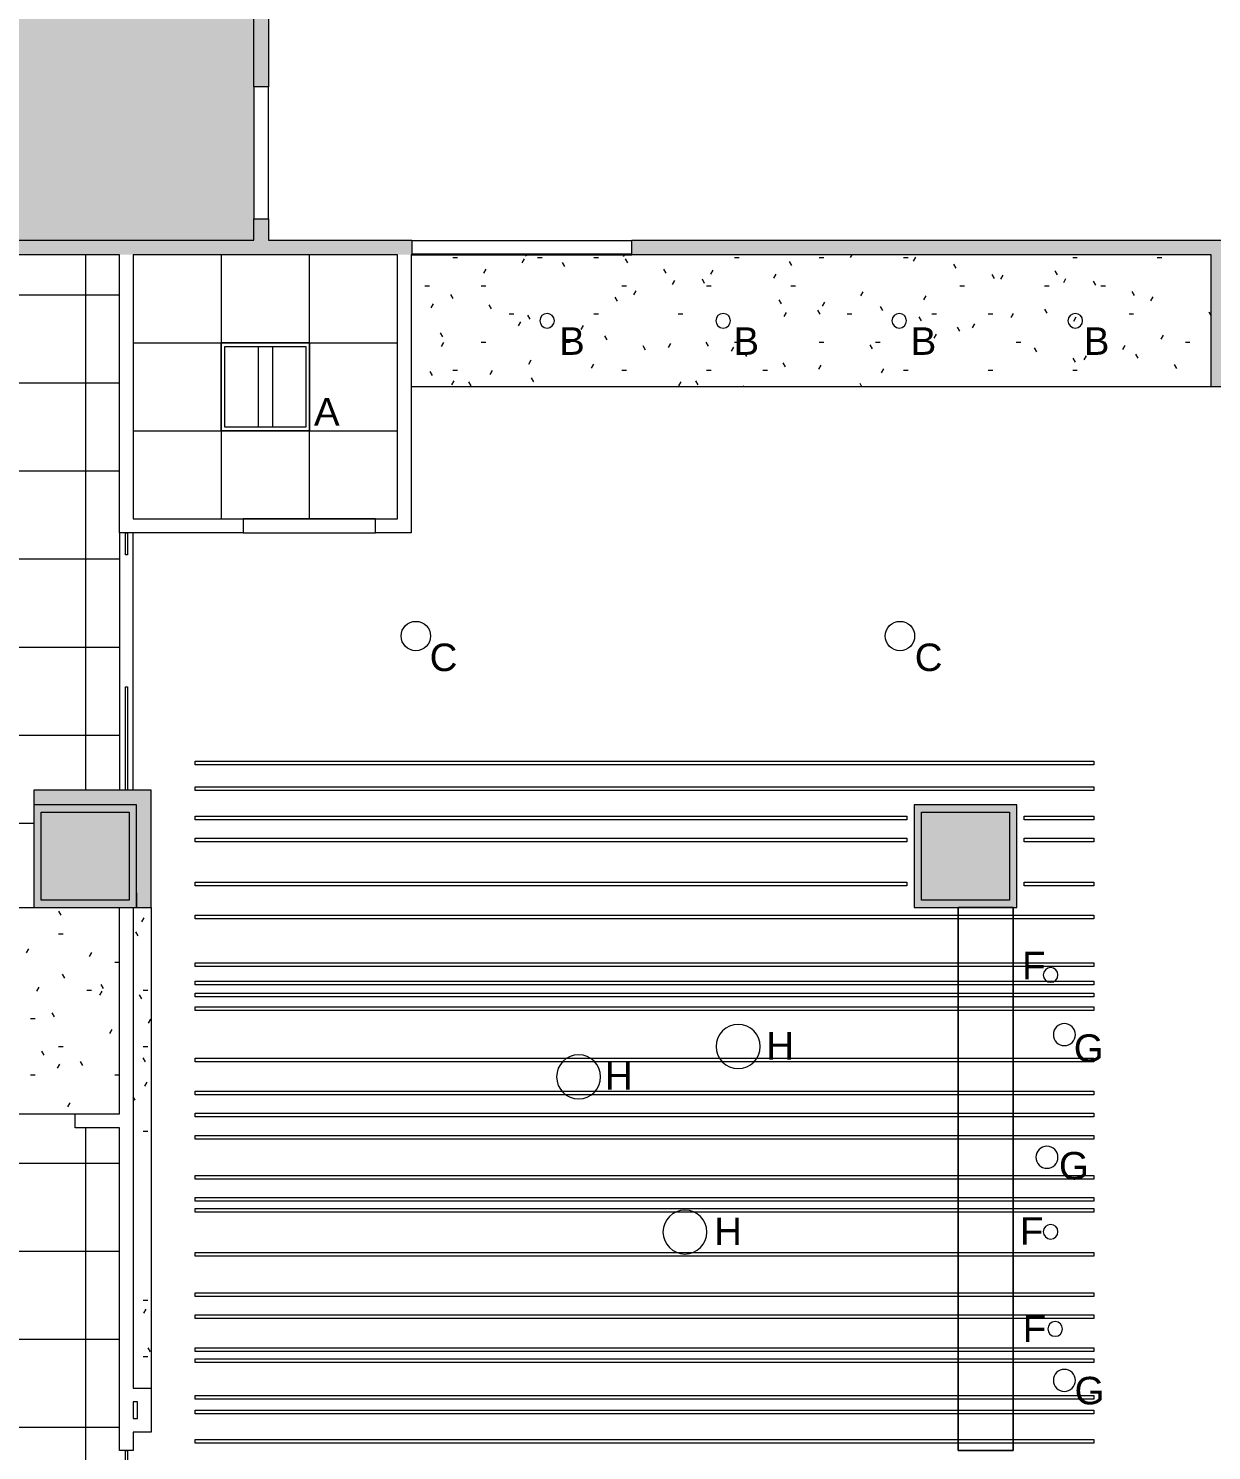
# Model space of a CAD drawing. Header units: inches. Extents: x -1101 to 2979, y -461 to 1753.
# Drawn here: x -131.1 to 191.5, y 366.1 to 753.7 of the extents above; entities that cross this region are included whole.
import ezdxf

# ---------------------------------------------------------------- set-up
doc = ezdxf.new("R2010")
doc.units = ezdxf.units.IN
doc.header["$MEASUREMENT"] = 0
for name, color, linetype, lineweight in [('820 1st St NE_04_Clean_dwg _2_', 8, 'Continuous', 9), ('A-CLNG', 13, 'Continuous', 9), ('A-CLNG-PATT', 13, 'Continuous', 9), ('A-DETL-GENF', 92, 'Continuous', 9), ('A-GLAZ-CURT', 52, 'Continuous', 9), ('A-WALL', 113, 'Continuous', 13), ('A-WALL-PATT', 111, 'Continuous', 13), ('E-LITE-EQPM', 33, 'Continuous', 9), ('E-LITE-EQPM-IDEN', 33, 'Continuous', 9), ('I-WALL', 2, 'Continuous', 13), ('IRF-WALL-FULL-HT', 250, 'Continuous', 9), ('IRF-WALL-FULL-HT-HATCH', 250, 'Continuous', 9), ('Q-CASE', 31, 'Continuous', 9), ('S-COLS', 52, 'Continuous', 13)]:
    doc.layers.add(name, color=color, linetype=linetype, lineweight=lineweight)
doc.styles.add('Arial', font='arial.ttf', dxfattribs={"height": 7.5})
pattern_1 = [(0, (0, 0), (30.72, 7.68), [1.267, -21.773, 1.267, -21.773, -122.88]), (0, (0, 0), (30.72, 7.68), [-46.08, 1.267, -44.813, 1.267, -21.773, -53.76]), (0, (0, 0), (30.72, 7.68), [-115.2, 1.267, -14.093, 1.267, -37.133]), (120, (11.52, 3.84), (-22.011075, 22.7643), [1.267, -21.773, 1.267, -21.773, -122.88]), (120, (11.52, 3.84), (-22.011075, 22.7643), [-46.08, 1.267, -44.813, 1.267, -21.773, -53.76]), (120, (11.52, 3.84), (-22.011075, 22.7643), [-115.2, 1.267, -14.093, 1.267, -37.133]), (240, (15.36, 19.2), (-8.708925, -30.4443), [1.267, -21.773, 1.267, -21.773, -122.88]), (240, (15.36, 19.2), (-8.708925, -30.4443), [-46.08, 1.267, -44.813, 1.267, -21.773, -53.76]), (240, (15.36, 19.2), (-8.708925, -30.4443), [-115.2, 1.267, -14.093, 1.267, -37.133])]

# ---------------------------------------------------------------- blocks, each defined once
blk = doc.blocks.new('820 1st St NE_04_Clean_dwg _2_-2559314-Reflected Ceiling Plan')
at = {"layer": 'IRF-WALL-FULL-HT-HATCH'}
blk.add_hatch(color=256, dxfattribs=at).paths.add_polyline_path([(-101.59, 514.07), (-97.59, 514.08), (-97.59, 546.07), (-129.59, 546.07), (-129.59, 542.07), (-101.59, 542.07), (-101.59, 514.08)], flags=0)
h = blk.add_hatch(color=256, dxfattribs=at)
h.paths.add_polyline_path([(-101.59, 514.07), (-101.59, 542.07), (-129.59, 542.07), (-129.59, 514.07), (-102.5, 514.07)], flags=0)
h.paths.add_polyline_path([(-127.59, 516.07), (-127.59, 540.07), (-103.59, 540.07), (-103.59, 516.07)], flags=0)
h = blk.add_hatch(color=256, dxfattribs=at)
h.paths.add_polyline_path([(137.41, 514.07), (138.41, 514.07), (138.41, 542.07), (110.41, 542.07), (110.41, 514.07), (136.41, 514.07)], flags=0)
h.paths.add_polyline_path([(123.46, 516.07), (112.41, 516.07), (112.41, 540.07), (136.41, 540.07), (136.41, 516.07)], flags=0)
at = {"layer": 'IRF-WALL-FULL-HT'}
for p, q in [((-101.59, 542.07), (-129.59, 542.07)), ((-101.59, 514.07), (-101.59, 542.07)), ((-101.59, 518.07), (-101.59, 514.07)), ((122.41, 514.07), (137.41, 514.07))]:
    blk.add_line(p, q, dxfattribs=at)
at = {"layer": 'IRF-WALL-FULL-HT', "flags": 128}
for points in [[(-97.59, 514.07), (-97.59, 546.07), (-102.5, 546.07)], [(138.41, 542.07), (110.41, 542.07), (110.41, 514.07), (122.41, 514.07)], [(137.41, 514.07), (138.41, 514.07), (138.41, 542.07)]]:
    blk.add_lwpolyline(points, dxfattribs=at)
blk = doc.blocks.new('System Panel - Glazed-2907095-Reflected Ceiling Plan')
at = {"layer": 'A-GLAZ-CURT', "color": 10, "lineweight": 20}
for p, q in [((-14.09, -0.25), (-14.09, 0.25)), ((-14.09, 0.25), (14.09, 0.25)), ((14.09, 0.25), (14.09, -0.25)), ((14.09, -0.25), (-14.09, -0.25))]:
    blk.add_line(p, q, dxfattribs=at)
blk = doc.blocks.new('System Panel - Glazed-2610266-Reflected Ceiling Plan')
at = {"layer": 'A-GLAZ-CURT', "color": 10, "lineweight": 20}
for p, q in [((-3, -0.25), (-3, 0.25)), ((-3, 0.25), (3, 0.25)), ((3, 0.25), (3, -0.25)), ((3, -0.25), (-3, -0.25))]:
    blk.add_line(p, q, dxfattribs=at)
blk = doc.blocks.new('Concrete-Square-Column - 24 x 24-2599265-Reflected Ceiling Plan')
at = {"layer": 'S-COLS', "lineweight": 9}
blk.add_hatch(color=55, dxfattribs=at).paths.add_polyline_path([(-0.95, -12), (12, -12), (12, 12), (-12, 12), (-12, -12)], flags=0)
at = {"layer": 'S-COLS', "color": 10, "lineweight": 20}
for p, q in [((-12, 12), (12, 12)), ((-12, -12), (-12, 12)), ((12, 12), (12, -12)), ((12, -12), (-12, -12))]:
    blk.add_line(p, q, dxfattribs=at)
blk = doc.blocks.new('System Panel - Glazed-2674102-Reflected Ceiling Plan')
at = {"layer": 'A-GLAZ-CURT', "color": 10, "lineweight": 20}
for p, q in [((-9, -0.25), (-9, 0.25)), ((-9, 0.25), (9, 0.25)), ((9, 0.25), (9, -0.25)), ((9, -0.25), (-9, -0.25))]:
    blk.add_line(p, q, dxfattribs=at)
blk = doc.blocks.new('Rectangular Ceiling Light - Recessed - New 2_x2_ - BASKET Accenture G-2672686-Reflected Ceiling Plan')
at = {"layer": 'E-LITE-EQPM', "lineweight": 20}
for p, q in [((-12.74, -14.34), (-12.74, 9.66)), ((-12.74, 9.66), (11.26, 9.66)), ((-11.74, -13.34), (-11.74, 8.66)), ((-11.74, 8.66), (10.26, 8.66)), ((10.26, 8.66), (10.26, -13.34)), ((11.26, 9.66), (11.26, -14.34)), ((10.26, -0.42), (-11.74, -0.42)), ((10.26, -4.26), (-11.74, -4.26)), ((11.26, -14.34), (-12.74, -14.34)), ((10.26, -13.34), (-11.74, -13.34))]:
    blk.add_line(p, q, dxfattribs=at)
blk = doc.blocks.new('Pendant - Suspended - New 4_ - Decorative Reception-2830928-Reflected Ceiling Plan')
at = {"layer": 'E-LITE-EQPM', "lineweight": 20}
blk.add_circle((0, 0), 2, dxfattribs=at)
blk = doc.blocks.new('Pendant - Suspended - New 6_ - Decorative Reception 2-2831757-Reflected Ceiling Plan')
at = {"layer": 'E-LITE-EQPM', "lineweight": 20}
blk.add_circle((0, 0), 3, dxfattribs=at)
blk = doc.blocks.new('Pendant - Suspended - New 12_ Accenture H-2673363-Reflected Ceiling Plan')
at = {"layer": 'E-LITE-EQPM', "lineweight": 20}
blk.add_circle((0, 0), 6, dxfattribs=at)
blk = doc.blocks.new('Reception Shelf - Reception Shelf-2918060-Reflected Ceiling Plan')
at = {"layer": 'Q-CASE', "color": 10, "lineweight": 20}
for p, q in [((122.41, 366.07), (122.41, 514.07)), ((122.41, 514.07), (137.41, 514.07)), ((137.41, 514.07), (137.41, 366.07)), ((137.41, 366.07), (122.41, 366.07))]:
    blk.add_line(p, q, dxfattribs=at)
at = {"layer": 'Q-CASE', "lineweight": 13}
for p, q in [((137.41, 514.07), (122.41, 514.07)), ((122.41, 514.07), (122.41, 366.07)), ((137.41, 366.07), (137.41, 514.07)), ((122.41, 366.07), (137.41, 366.07))]:
    blk.add_line(p, q, dxfattribs=at)
blk = doc.blocks.new('Slat Ceiling - Slat Ceiling-2919658-Reflected Ceiling Plan')
at = {"layer": 'A-CLNG', "lineweight": 13}
for p, q in [((-85.59, 552.98), (-85.59, 553.98)), ((-85.59, 553.98), (159.41, 553.98)), ((159.41, 552.98), (-85.59, 552.98)), ((159.41, 553.98), (159.41, 552.98)), ((-85.59, 545.98), (-85.59, 546.98)), ((-85.59, 546.98), (159.41, 546.98)), ((159.41, 546.98), (159.41, 545.98)), ((159.41, 545.98), (-85.59, 545.98)), ((-85.59, 537.98), (-85.59, 538.98)), ((-85.59, 538.98), (108.41, 538.98)), ((108.41, 538.98), (108.41, 537.98)), ((140.41, 537.98), (140.41, 538.98)), ((140.41, 538.98), (159.41, 538.98)), ((159.41, 538.98), (159.41, 537.98)), ((108.41, 537.98), (-85.59, 537.98)), ((159.41, 537.98), (140.41, 537.98)), ((-85.59, 532.98), (108.41, 532.98)), ((-85.59, 531.98), (-85.59, 532.98)), ((108.41, 531.98), (-85.59, 531.98)), ((108.41, 532.98), (108.41, 531.98)), ((140.41, 531.98), (140.41, 532.98)), ((140.41, 532.98), (159.41, 532.98)), ((159.41, 531.98), (140.41, 531.98)), ((159.41, 532.98), (159.41, 531.98)), ((-85.59, 520.98), (108.41, 520.98)), ((-85.59, 519.98), (-85.59, 520.98)), ((108.41, 519.98), (-85.59, 519.98)), ((108.41, 520.98), (108.41, 519.98)), ((140.41, 519.98), (140.41, 520.98)), ((140.41, 520.98), (159.41, 520.98)), ((159.41, 519.98), (140.41, 519.98)), ((159.41, 520.98), (159.41, 519.98)), ((-85.59, 510.98), (-85.59, 511.98)), ((-85.59, 511.98), (122.41, 511.98)), ((122.41, 511.98), (137.41, 511.98)), ((137.41, 511.98), (159.41, 511.98)), ((159.41, 511.98), (159.41, 510.98)), ((122.41, 510.98), (-85.59, 510.98)), ((137.41, 510.98), (122.41, 510.98)), ((159.41, 510.98), (137.41, 510.98)), ((-85.59, 497.98), (-85.59, 498.98)), ((-85.59, 498.98), (122.41, 498.98)), ((122.41, 497.98), (-85.59, 497.98)), ((122.41, 498.98), (137.41, 498.98)), ((137.41, 497.98), (122.41, 497.98)), ((137.41, 498.98), (159.41, 498.98)), ((159.41, 497.98), (137.41, 497.98)), ((159.41, 498.98), (159.41, 497.98)), ((-85.59, 492.98), (-85.59, 493.98)), ((-85.59, 493.98), (122.41, 493.98)), ((122.41, 492.98), (-85.59, 492.98)), ((122.41, 493.98), (137.41, 493.98)), ((137.41, 492.98), (122.41, 492.98)), ((137.41, 493.98), (159.41, 493.98)), ((159.41, 492.98), (137.41, 492.98)), ((159.41, 493.98), (159.41, 492.98)), ((-85.59, 489.73), (-85.59, 490.73)), ((-85.59, 490.73), (122.41, 490.73)), ((122.41, 489.73), (-85.59, 489.73)), ((122.41, 490.73), (137.41, 490.73)), ((137.41, 489.73), (122.41, 489.73)), ((137.41, 490.73), (159.41, 490.73)), ((159.41, 489.73), (137.41, 489.73)), ((159.41, 490.73), (159.41, 489.73)), ((-85.59, 485.98), (-85.59, 486.98)), ((-85.59, 486.98), (122.41, 486.98)), ((122.41, 485.98), (-85.59, 485.98)), ((122.41, 486.98), (137.41, 486.98)), ((137.41, 485.98), (122.41, 485.98)), ((137.41, 486.98), (159.41, 486.98)), ((159.41, 485.98), (137.41, 485.98)), ((159.41, 486.98), (159.41, 485.98)), ((-85.59, 471.98), (-85.59, 472.98)), ((-85.59, 472.98), (122.41, 472.98)), ((122.41, 472.98), (137.41, 472.98)), ((137.41, 472.98), (159.41, 472.98)), ((159.41, 472.98), (159.41, 471.98)), ((122.41, 471.98), (-85.59, 471.98)), ((137.41, 471.98), (122.41, 471.98)), ((159.41, 471.98), (137.41, 471.98)), ((-85.59, 462.98), (-85.59, 463.98)), ((-85.59, 463.98), (122.41, 463.98)), ((122.41, 462.98), (-85.59, 462.98)), ((122.41, 463.98), (137.41, 463.98)), ((137.41, 462.98), (122.41, 462.98)), ((137.41, 463.98), (159.41, 463.98)), ((159.41, 462.98), (137.41, 462.98)), ((159.41, 463.98), (159.41, 462.98)), ((-85.59, 456.98), (-85.59, 457.98)), ((-85.59, 457.98), (122.41, 457.98)), ((122.41, 457.98), (137.41, 457.98)), ((137.41, 457.98), (159.41, 457.98)), ((159.41, 457.98), (159.41, 456.98)), ((122.41, 456.98), (-85.59, 456.98)), ((137.41, 456.98), (122.41, 456.98)), ((159.41, 456.98), (137.41, 456.98)), ((-85.59, 450.98), (-85.59, 451.98)), ((-85.59, 451.98), (122.41, 451.98)), ((122.41, 450.98), (-85.59, 450.98)), ((122.41, 451.98), (137.41, 451.98)), ((137.41, 450.98), (122.41, 450.98)), ((137.41, 451.98), (159.41, 451.98)), ((159.41, 450.98), (137.41, 450.98)), ((159.41, 451.98), (159.41, 450.98)), ((-85.59, 440.07), (-85.59, 441.07)), ((-85.59, 441.07), (122.41, 441.07)), ((122.41, 440.07), (-85.59, 440.07)), ((122.41, 441.07), (137.41, 441.07)), ((137.41, 440.07), (122.41, 440.07)), ((137.41, 441.07), (159.41, 441.07)), ((159.41, 440.07), (137.41, 440.07)), ((159.41, 441.07), (159.41, 440.07)), ((-85.59, 434.07), (-85.59, 435.07)), ((-85.59, 435.07), (122.41, 435.07)), ((122.41, 435.07), (137.41, 435.07)), ((137.41, 435.07), (159.41, 435.07)), ((159.41, 435.07), (159.41, 434.07)), ((122.41, 434.07), (-85.59, 434.07)), ((-85.59, 431.07), (-85.59, 432.07)), ((-85.59, 432.07), (122.41, 432.07)), ((122.41, 431.07), (-85.59, 431.07)), ((137.41, 434.07), (122.41, 434.07)), ((122.41, 432.07), (137.41, 432.07)), ((137.41, 431.07), (122.41, 431.07)), ((159.41, 434.07), (137.41, 434.07)), ((137.41, 432.07), (159.41, 432.07)), ((159.41, 431.07), (137.41, 431.07)), ((159.41, 432.07), (159.41, 431.07)), ((-85.59, 419.07), (-85.59, 420.07)), ((-85.59, 420.07), (122.41, 420.07)), ((122.41, 419.07), (-85.59, 419.07)), ((122.41, 420.07), (137.41, 420.07)), ((137.41, 419.07), (122.41, 419.07)), ((137.41, 420.07), (159.41, 420.07)), ((159.41, 419.07), (137.41, 419.07)), ((159.41, 420.07), (159.41, 419.07)), ((-85.59, 408.07), (-85.59, 409.07)), ((-85.59, 409.07), (122.41, 409.07)), ((122.41, 408.07), (-85.59, 408.07)), ((122.41, 409.07), (137.41, 409.07)), ((137.41, 408.07), (122.41, 408.07)), ((137.41, 409.07), (159.41, 409.07)), ((159.41, 408.07), (137.41, 408.07)), ((159.41, 409.07), (159.41, 408.07)), ((-85.59, 402.07), (-85.59, 403.07)), ((-85.59, 403.07), (122.41, 403.07)), ((122.41, 402.07), (-85.59, 402.07)), ((122.41, 403.07), (137.41, 403.07)), ((137.41, 402.07), (122.41, 402.07)), ((137.41, 403.07), (159.41, 403.07)), ((159.41, 402.07), (137.41, 402.07)), ((159.41, 403.07), (159.41, 402.07)), ((-85.59, 393.07), (-85.59, 394.07)), ((-85.59, 394.07), (122.41, 394.07)), ((122.41, 393.07), (-85.59, 393.07)), ((122.41, 394.07), (137.41, 394.07)), ((137.41, 393.07), (122.41, 393.07)), ((137.41, 394.07), (159.41, 394.07)), ((159.41, 393.07), (137.41, 393.07)), ((159.41, 394.07), (159.41, 393.07)), ((-85.59, 390.07), (-85.59, 391.07)), ((-85.59, 391.07), (122.41, 391.07)), ((122.41, 390.07), (-85.59, 390.07)), ((122.41, 391.07), (137.41, 391.07)), ((137.41, 390.07), (122.41, 390.07)), ((137.41, 391.07), (159.41, 391.07)), ((159.41, 390.07), (137.41, 390.07)), ((159.41, 391.07), (159.41, 390.07)), ((-85.59, 380.07), (-85.59, 381.07)), ((-85.59, 381.07), (122.41, 381.07)), ((122.41, 380.07), (-85.59, 380.07)), ((122.41, 381.07), (137.41, 381.07)), ((137.41, 380.07), (122.41, 380.07)), ((137.41, 381.07), (159.41, 381.07)), ((159.41, 380.07), (137.41, 380.07)), ((159.41, 381.07), (159.41, 380.07)), ((-85.59, 376.07), (-85.59, 377.07)), ((-85.59, 377.07), (122.41, 377.07)), ((122.41, 376.07), (-85.59, 376.07)), ((122.41, 377.07), (137.41, 377.07)), ((137.41, 376.07), (122.41, 376.07)), ((137.41, 377.07), (159.41, 377.07)), ((159.41, 376.07), (137.41, 376.07)), ((159.41, 377.07), (159.41, 376.07)), ((-85.59, 368.07), (-85.59, 369.07)), ((-85.59, 369.07), (122.41, 369.07)), ((122.41, 369.07), (137.41, 369.07)), ((137.41, 369.07), (159.41, 369.07)), ((159.41, 369.07), (159.41, 368.07)), ((122.41, 368.07), (-85.59, 368.07)), ((137.41, 368.07), (122.41, 368.07)), ((159.41, 368.07), (137.41, 368.07))]:
    blk.add_line(p, q, dxfattribs=at)
blk = doc.blocks.new('Pendant - Suspended - New 8_ Accenture C-V2-Reflected Ceiling Plan')
at = {"layer": 'E-LITE-EQPM', "lineweight": 20}
blk.add_circle((0, 0), 4, dxfattribs=at)
blk = doc.blocks.new('Can Downlight - Recessed - New 2_ Accenture B-2919845-Reflected Ceiling Plan')
at = {"layer": 'E-LITE-EQPM', "lineweight": 20}
for start, end in [(360, 180), (180, 360)]:
    blk.add_arc((0, 0), 2, start, end, dxfattribs=at)

msp = doc.modelspace()

# ---------------------------------------------------------------- hatches: boundary and pattern name
at = {"layer": 'A-CLNG-PATT', "lineweight": 13}
h = msp.add_hatch(dxfattribs=at)
h.set_pattern_fill('FP_17', color=256, style=0, pattern_type=2)
h.set_pattern_definition([(270, (-235.48, 585.065), (-24, -1e-15), []), (180, (-235.48, 585.065), (3e-15, 24), [])])
h.paths.add_polyline_path([(-149.11, 514.07), (-129.59, 514.07), (-129.59, 546.07), (-106.25, 546.07), (-106.25, 691.99), (-340.59, 691.99), (-340.59, 514.07), (-187.48, 514.07)], flags=0)
h.paths.add_polyline_path([(-163.48, 537.07), (-187.48, 537.07), (-187.48, 561.07), (-163.48, 561.07), (-163.48, 546.07)], flags=0)
h.paths.add_polyline_path([(-283.48, 537.07), (-283.48, 561.07), (-259.48, 561.07), (-259.48, 537.07)], flags=0)
h.paths.add_polyline_path([(-259.48, 633.07), (-283.48, 633.07), (-283.48, 657.07), (-259.48, 657.07), (-259.48, 642.39)], flags=0)
h.paths.add_polyline_path([(-163.48, 633.07), (-187.48, 633.07), (-187.48, 657.07), (-163.48, 657.07)], flags=0)
h = msp.add_hatch(dxfattribs=at)
h.set_pattern_fill('FP_25', color=256, style=0, pattern_type=2)
h.set_pattern_definition([(0, (41.503, 643.992), (0, -24), []), (270, (41.503, 643.992), (-24, -1e-15), [])])
h.paths.add_polyline_path([(-30.5, 619.99), (-30.5, 691.99), (-102.5, 691.99), (-102.5, 619.99), (-36.5, 619.99)], flags=0)
h.paths.add_polyline_path([(-54.5, 643.99), (-78.5, 643.99), (-78.5, 667.99), (-54.5, 667.99), (-54.5, 657.07)], flags=0)
h = msp.add_hatch(dxfattribs=at)
h.set_pattern_fill('FP_26', color=256, style=0, pattern_type=2)
h.set_pattern_definition(pattern_1)
h.paths.add_polyline_path([(123.46, 655.99), (191.41, 655.99), (191.41, 691.99), (-26.75, 691.99), (-26.75, 655.99), (63.67, 655.99)], flags=0)
h = msp.add_hatch(dxfattribs=at)
h.set_pattern_fill('FP_26', color=256, style=0, pattern_type=2)
h.set_pattern_definition(pattern_1)
h.paths.add_polyline_path([(-285.39, 457.82), (-106.25, 457.82), (-106.25, 514.07), (-353.59, 514.07), (-353.59, 457.82), (-340.59, 457.82)], flags=0)
h = msp.add_hatch(dxfattribs=at)
h.set_pattern_fill('FP_26', color=256, style=0, pattern_type=2)
h.set_pattern_definition(pattern_1)
h.paths.add_polyline_path([(-101.34, 383.07), (-97.59, 383.07), (-97.59, 514.07), (-102.5, 514.07), (-102.5, 383.07)], flags=0)
h = msp.add_hatch(dxfattribs=at)
h.set_pattern_fill('FP_18', color=256, style=0, pattern_type=2)
h.set_pattern_definition([(270, (-235.48, 276.412), (-24, -1e-15), []), (180, (-235.48, 276.412), (3e-15, 24), [])])
h.paths.add_polyline_path([(-149.11, 119.26), (-128.84, 119.26), (-128.84, 148.97), (-106.25, 148.97), (-106.25, 454.07), (-118.37, 454.07), (-118.37, 457.82), (-340.59, 457.82), (-340.59, 119.26), (-283.48, 119.26)], flags=0)
h.paths.add_polyline_path([(-259.48, 162.41), (-283.48, 162.41), (-283.48, 186.41), (-259.48, 186.41)], flags=0)
h.paths.add_polyline_path([(-163.48, 162.41), (-187.48, 162.41), (-187.48, 186.41), (-163.48, 186.41)], flags=0)
h.paths.add_polyline_path([(-283.48, 276.41), (-283.48, 300.41), (-259.48, 300.41), (-259.48, 276.41), (-274.77, 276.41)], flags=0)
h.paths.add_polyline_path([(-163.48, 276.41), (-187.48, 276.41), (-187.48, 300.41), (-163.48, 300.41)], flags=0)
h.paths.add_polyline_path([(-283.48, 396.41), (-283.48, 420.41), (-259.48, 420.41), (-259.48, 396.41)], flags=0)
h.paths.add_polyline_path([(-187.48, 396.41), (-187.48, 420.41), (-163.48, 420.41), (-163.48, 396.41)], flags=0)
at = {"layer": 'A-DETL-GENF'}
h = msp.add_hatch(color=9, dxfattribs=at)
h.paths.add_polyline_path([(-421.68, 111.26), (-368.71, 111.26), (-368.71, 149.72), (-357.59, 149.72), (-357.59, 514.07), (-371.59, 514.07), (-371.59, 546.01), (-357.59, 546.01), (-357.59, 695.99), (-69.59, 695.99), (-69.59, 756.49), (-190.59, 756.49), (-190.59, 764.49), (-214.59, 764.49), (-214.59, 756.49), (-233.03, 756.49), (-233.03, 776.24), (-199.53, 776.24), (-199.53, 865.24), (-226.53, 865.24), (-226.53, 1018.19), (-341.59, 1018.19), (-341.59, 994.07), (-369.59, 994.07), (-369.59, 1018.19), (-581.59, 1018.19), (-581.59, 994.07), (-605.71, 994.07), (-605.71, 782.07), (-581.59, 782.07), (-581.59, 754.07), (-1062.84, 754.07), (-1062.84, 755.32), (-1094.59, 755.32), (-1094.59, 755.07), (-1099.31, 755.07), (-1099.31, 540.51), (-1072.11, 540.51), (-1056.38, 524.78), (-1082.59, 498.57), (-1084.63, 500.62), (-1084.63, 458.62), (-898.14, 272.12), (-861.14, 272.12), (-864.41, 275.4), (-835.7, 304.11), (-821.83, 290.23), (-821.83, 258.66), (-847.67, 258.66), (-847.54, 258.52), (-608.55, 258.52), (-608.55, 300.82), (-582.34, 300.82), (-582.34, 259.53), (-592.94, 248.93), (-455.27, 111.26)], flags=0)
h.paths.add_polyline_path([(-592.94, 256), (-587.34, 261.6), (-587.34, 276.07), (-603.55, 276.07), (-603.55, 263.52), (-600.47, 263.52), (-595.07, 258.13)], flags=0)
h.paths.add_polyline_path([(-847.59, 265.64), (-847.59, 285.15), (-857.34, 275.4), (-848.41, 266.46)], flags=0)
h.paths.add_polyline_path([(-835.7, 286.82), (-825.48, 286.82), (-835.7, 297.04), (-845.92, 286.82), (-843.68, 286.82)], flags=0)
h.paths.add_polyline_path([(-1082.59, 505.64), (-1072.17, 516.07), (-1093.01, 516.07), (-1084.36, 507.41)], flags=0)
h.paths.add_polyline_path([(-847.59, 514.07), (-849.59, 514.07), (-849.59, 542.07), (-821.59, 542.07), (-821.59, 514.07), (-823.59, 514.07)], flags=0)
h.paths.add_polyline_path([(-604.8, 516.07), (-611.59, 516.07), (-611.59, 546.07), (-547.59, 546.07), (-547.59, 516.07), (-602.54, 516.07)], flags=0)
h.paths.add_polyline_path([(-1071.59, 516.64), (-1063.45, 524.78), (-1071.59, 532.92), (-1071.59, 522.05)], flags=0)
h.paths.add_polyline_path([(-567.77, 519.07), (-550.59, 519.07), (-550.59, 543.07), (-608.59, 543.07), (-608.59, 519.07), (-604.8, 519.07), (-604.8, 540.07), (-583.59, 540.07), (-583.59, 519.07), (-574.59, 519.07)], flags=0)
h.paths.add_polyline_path([(-357.59, 754.07), (-369.59, 754.07), (-369.59, 782.07), (-341.59, 782.07), (-341.59, 754.07), (-353.59, 754.07)], flags=0)
h.paths.add_polyline_path([(687.82, 755.49), (700.41, 755.49), (700.41, 764.49), (676.41, 764.49), (676.41, 755.49)], flags=0)
h.paths.add_polyline_path([(658.41, 755.49), (658.41, 763.49), (672.41, 763.49), (672.41, 768.49), (705.41, 768.49), (705.41, 965.49), (620.41, 965.49), (620.41, 763.49), (622.41, 763.49), (622.41, 755.49)], flags=0)
h.paths.add_polyline_path([(606.41, 755.49), (606.41, 760.49), (612.41, 760.49), (612.41, 947.23), (592.41, 947.23), (592.41, 971.23), (612.41, 971.23), (612.41, 1012.49), (422.41, 1012.49), (422.41, 816.07), (564.41, 816.07), (564.41, 760.49), (570.41, 760.49), (570.41, 755.49)], flags=0)
h.paths.add_polyline_path([(496.41, 755.49), (496.41, 760.49), (559.41, 760.49), (559.41, 811.07), (422.41, 811.07), (422.41, 760.49), (460.41, 760.49), (460.41, 755.49)], flags=0)
h.paths.add_polyline_path([(32.47, 756.49), (32.47, 762.49), (35.47, 762.49), (35.47, 780.49), (63.67, 780.49), (63.67, 874.6), (-24.53, 874.6), (-24.53, 898.6), (-52.53, 898.6), (-52.53, 924.6), (-168.53, 924.6), (-168.53, 892.6), (-184.59, 892.6), (-184.59, 783.49), (-145.59, 783.49), (-145.59, 775.49), (-19.59, 775.49), (-19.59, 837.07), (-13.59, 837.07), (-13.59, 762.49), (-3.53, 762.49), (-3.53, 756.49)], flags=0)
h.paths.add_polyline_path([(41.47, 756.49), (63.67, 756.49), (63.67, 774.49), (41.47, 774.49), (41.47, 762.49)], flags=0)
h.paths.add_polyline_path([(-1094.59, 757.57), (-1087.59, 757.57), (-1087.59, 778.92), (-1094.59, 778.92), (-1094.59, 777.61)], flags=0)
h.paths.add_polyline_path([(-966.82, 757.82), (-913.59, 757.82), (-913.59, 814.12), (-911.84, 814.12), (-911.84, 831.12), (-913.59, 831.12), (-913.59, 844.12), (-909.59, 844.12), (-909.59, 831.12), (-911.34, 831.12), (-911.34, 814.12), (-909.59, 814.12), (-909.59, 798.07), (-891.59, 798.07), (-891.59, 794.07), (-909.59, 794.07), (-909.59, 757.82), (-849.59, 757.82), (-849.59, 794.07), (-855.59, 794.07), (-855.59, 798.07), (-849.59, 798.07), (-849.59, 854.07), (-847.84, 854.07), (-847.84, 871.07), (-849.59, 871.07), (-849.59, 884.07), (-845.59, 884.07), (-845.59, 871.07), (-847.34, 871.07), (-847.34, 854.07), (-845.59, 854.07), (-845.59, 782.07), (-821.59, 782.07), (-821.59, 757.82), (-609.59, 757.82), (-609.59, 782.07), (-609.46, 782.07), (-609.46, 926.07), (-845.59, 926.07), (-845.59, 920.07), (-849.59, 920.07), (-849.59, 936.07), (-845.59, 936.07), (-845.59, 930.07), (-609.46, 930.07), (-609.46, 994.07), (-609.59, 994.07), (-609.59, 1018.07), (-821.59, 1018.07), (-821.59, 994.07), (-845.59, 994.07), (-845.59, 972.07), (-849.59, 972.07), (-849.59, 1184.49), (-825.59, 1184.49), (-825.59, 1190.49), (-821.59, 1190.49), (-821.59, 1184.49), (-801.59, 1184.49), (-801.59, 1182.74), (-784.59, 1182.74), (-784.59, 1184.49), (-771.59, 1184.49), (-771.59, 1180.49), (-784.59, 1180.49), (-784.59, 1182.24), (-801.59, 1182.24), (-801.59, 1180.49), (-845.59, 1180.49), (-845.59, 1022.07), (-729.59, 1022.07), (-729.59, 1180.49), (-735.59, 1180.49), (-735.59, 1184.49), (-719.59, 1184.49), (-719.59, 1180.49), (-725.59, 1180.49), (-725.59, 1022.07), (-609.59, 1022.07), (-609.59, 1180.49), (-653.59, 1180.49), (-653.59, 1182.24), (-670.59, 1182.24), (-670.59, 1180.49), (-683.59, 1180.49), (-683.59, 1184.49), (-670.59, 1184.49), (-670.59, 1182.74), (-653.59, 1182.74), (-653.59, 1184.49), (-599.59, 1184.49), (-599.59, 1180.49), (-605.59, 1180.49), (-605.59, 1022.07), (-581.59, 1022.07), (-581.59, 1021.94), (-477.59, 1021.94), (-477.59, 1180.49), (-533.59, 1180.49), (-533.59, 1182.24), (-550.59, 1182.24), (-550.59, 1180.49), (-563.59, 1180.49), (-563.59, 1184.49), (-550.59, 1184.49), (-550.59, 1182.74), (-533.59, 1182.74), (-533.59, 1184.49), (-417.59, 1184.49), (-417.59, 1182.74), (-400.59, 1182.74), (-400.59, 1184.49), (-387.59, 1184.49), (-387.59, 1180.49), (-400.59, 1180.49), (-400.59, 1182.24), (-417.59, 1182.24), (-417.59, 1180.49), (-473.59, 1180.49), (-473.59, 1021.94), (-369.59, 1021.94), (-369.59, 1022.07), (-345.59, 1022.07), (-345.59, 1180.49), (-351.59, 1180.49), (-351.59, 1184.49), (-335.59, 1184.49), (-335.59, 1180.49), (-341.59, 1180.49), (-341.59, 1021.94), (-226.53, 1021.94), (-226.53, 1180.49), (-269.59, 1180.49), (-269.59, 1182.24), (-286.59, 1182.24), (-286.59, 1180.49), (-299.59, 1180.49), (-299.59, 1184.49), (-286.59, 1184.49), (-286.59, 1182.74), (-269.59, 1182.74), (-269.59, 1184.49), (-226.53, 1184.49), (-226.51, 1260.49), (-129.59, 1260.49), (-129.59, 1405.07), (-105.59, 1405.07), (-105.59, 1472.07), (-129.59, 1472.07), (-129.59, 1502.07), (-101.59, 1502.07), (-101.59, 1405.07), (-71.59, 1405.07), (-71.59, 1401.07), (-125.59, 1401.07), (-125.59, 1260.49), (-29.59, 1260.49), (-29.59, 1401.07), (-35.59, 1401.07), (-35.59, 1405.07), (-29.59, 1405.07), (-29.59, 1456.07), (-25.59, 1456.07), (-25.59, 1381.28), (133.27, 1381.28), (133.27, 1474.07), (110.41, 1474.07), (110.41, 1498.07), (-25.59, 1498.07), (-25.59, 1492.07), (-29.59, 1492.07), (-29.59, 1502.07), (133.27, 1502.07), (133.27, 1562.07), (127.27, 1562.07), (127.27, 1566.07), (133.27, 1566.07), (133.27, 1715.07), (111.27, 1715.07), (111.27, 1747.07), (111.44, 1747.07), (111.44, 1752.07), (10.39, 1752.07), (10.39, 1746.07), (-1.61, 1746.07), (-1.61, 1752.07), (-103.44, 1752.07), (-103.47, 1724.32), (-115.99, 1711.8), (-116.43, 1712.16), (-117.59, 1713.4), (-117.59, 1566.07), (-69.61, 1566.07), (-69.61, 1564.32), (-52.61, 1564.32), (-52.61, 1566.07), (-39.61, 1566.07), (-39.61, 1562.07), (-52.61, 1562.07), (-52.61, 1563.82), (-69.61, 1563.82), (-69.61, 1562.07), (-121.59, 1562.07), (-121.59, 1715.07), (-119.26, 1715.07), (-140.28, 1736.09), (-202.52, 1673.86), (-196.86, 1668.2), (-205.35, 1659.72), (-211, 1665.38), (-280.3, 1596.08), (-274.64, 1590.42), (-283.13, 1581.94), (-288.78, 1587.59), (-348.18, 1528.2), (-344.65, 1524.66), (-354.54, 1514.76), (-336.53, 1496.75), (-336.53, 1473.07), (-369.56, 1473.07), (-369.56, 1260.49), (-341.59, 1260.49), (-341.59, 1232.49), (-373.56, 1232.49), (-373.56, 1311.07), (-410.59, 1311.07), (-410.59, 1312.82), (-427.59, 1312.82), (-427.59, 1311.07), (-440.59, 1311.07), (-440.59, 1315.07), (-427.59, 1315.07), (-427.59, 1313.32), (-410.59, 1313.32), (-410.59, 1315.07), (-373.56, 1315.07), (-373.56, 1507.07), (-386.59, 1507.07), (-386.59, 1511.57), (-478.59, 1511.57), (-478.59, 1504.07), (-482.59, 1504.07), (-482.59, 1315.07), (-476.59, 1315.07), (-476.59, 1311.07), (-521.73, 1311.07), (-521.73, 1312.82), (-538.73, 1312.82), (-538.73, 1311.07), (-551.73, 1311.07), (-551.73, 1315.07), (-538.73, 1315.07), (-538.73, 1313.32), (-521.73, 1313.32), (-521.73, 1315.07), (-486.59, 1315.07), (-486.59, 1504.07), (-490.59, 1504.07), (-490.59, 1511.57), (-582.59, 1511.57), (-582.59, 1507.07), (-582.73, 1507.07), (-582.73, 1475.07), (-593.73, 1475.07), (-593.73, 1315.07), (-587.73, 1315.07), (-587.73, 1311.07), (-603.73, 1311.07), (-603.73, 1315.07), (-597.73, 1315.07), (-597.73, 1475.07), (-608.73, 1475.07), (-608.73, 1507.07), (-608.68, 1507.07), (-608.68, 1511.57), (-709.63, 1511.57), (-709.63, 1504.07), (-713.34, 1504.07), (-713.34, 1315.07), (-669.73, 1315.07), (-669.73, 1313.32), (-652.73, 1313.32), (-652.73, 1315.07), (-639.73, 1315.07), (-639.73, 1311.07), (-652.73, 1311.07), (-652.73, 1312.82), (-669.73, 1312.82), (-669.73, 1311.07), (-723.34, 1311.07), (-723.34, 1315.07), (-717.34, 1315.07), (-717.34, 1504.07), (-721.63, 1504.07), (-721.63, 1511.57), (-821.95, 1511.57), (-821.95, 1482.07), (-847.38, 1482.07), (-847.38, 1315.07), (-789.34, 1315.07), (-789.34, 1313.32), (-772.34, 1313.32), (-772.34, 1315.07), (-759.34, 1315.07), (-759.34, 1311.07), (-772.34, 1311.07), (-772.34, 1312.82), (-789.34, 1312.82), (-789.34, 1311.07), (-821.59, 1311.07), (-821.59, 1226.49), (-825.59, 1226.49), (-825.59, 1234.07), (-849.59, 1234.07), (-849.59, 1258.07), (-857.38, 1258.07), (-857.38, 1262.07), (-851.38, 1262.07), (-851.38, 1482.07), (-863.41, 1494.1), (-931.29, 1426.22), (-925.46, 1420.38), (-933.95, 1411.9), (-939.78, 1417.73), (-1006.95, 1350.56), (-1001.12, 1344.72), (-1009.61, 1336.24), (-1015.44, 1342.07), (-1082.61, 1274.9), (-1079.08, 1271.36), (-1078.33, 1272.12), (-1068.28, 1262.07), (-893.38, 1262.07), (-893.38, 1258.07), (-909.59, 1258.07), (-909.59, 1202.12), (-911.34, 1202.12), (-911.34, 1185.12), (-909.59, 1185.12), (-909.59, 1172.12), (-913.59, 1172.12), (-913.59, 1185.12), (-911.84, 1185.12), (-911.84, 1202.12), (-913.59, 1202.12), (-913.59, 1258.07), (-1065.59, 1258.07), (-1065.59, 1235.07), (-1099.31, 1235.07), (-1099.31, 1134.3), (-1091.59, 1134.3), (-1091.59, 1130.12), (-913.59, 1130.12), (-913.59, 1136.12), (-909.59, 1136.12), (-909.59, 1082.12), (-911.34, 1082.12), (-911.34, 1065.12), (-909.59, 1065.12), (-909.59, 1052.07), (-913.59, 1052.07), (-913.59, 1065.12), (-911.84, 1065.12), (-911.84, 1082.12), (-913.59, 1082.12), (-913.59, 1126.12), (-1091.59, 1126.12), (-1091.59, 1122.3), (-1099.31, 1122.3), (-1099.31, 1021.17), (-1062.09, 1021.17), (-1062.09, 1010.07), (-913.59, 1010.07), (-913.59, 1016.07), (-909.59, 1016.07), (-909.59, 1000.07), (-913.59, 1000.07), (-913.59, 1006.07), (-1062.09, 1006.07), (-1062.09, 995.07), (-1099.31, 995.07), (-1099.31, 890.12), (-913.59, 890.12), (-913.59, 934.12), (-911.84, 934.12), (-911.84, 951.12), (-913.59, 951.12), (-913.59, 964.07), (-909.59, 964.07), (-909.59, 951.12), (-911.34, 951.12), (-911.34, 934.12), (-909.59, 934.12), (-909.59, 880.12), (-913.59, 880.12), (-913.59, 886.12), (-1099.31, 886.12), (-1099.31, 781.17), (-1062.09, 781.17), (-1062.09, 757.82), (-1058.15, 757.82)], flags=0)
h.paths.add_polyline_path([(-218.59, 761.49), (-218.59, 768.49), (-190.59, 768.49), (-190.59, 865.24), (-195.53, 865.24), (-195.53, 772.24), (-229.03, 772.24), (-229.03, 761.49)], flags=0)
h.paths.add_polyline_path([(-151.59, 762.49), (-19.59, 762.49), (-19.59, 769.49), (-151.59, 769.49), (-151.59, 777.49), (-184.59, 777.49), (-184.59, 762.49)], flags=0)
h.paths.add_polyline_path([(323.41, 763.49), (414.41, 763.49), (414.41, 868.07), (323.41, 868.07), (323.41, 846.07), (315.41, 846.07), (315.41, 794.07), (323.41, 794.07), (323.41, 777.61)], flags=0)
h.paths.add_polyline_path([(71.67, 763.49), (163.41, 763.49), (163.41, 794.07), (171.41, 794.07), (171.41, 846.07), (163.41, 846.07), (163.41, 868.07), (71.67, 868.07), (71.67, 777.61)], flags=0)
h.paths.add_polyline_path([(-220.53, 871.24), (-190.59, 871.24), (-190.59, 898.6), (-174.53, 898.6), (-174.53, 903.6), (-220.53, 903.6), (-220.53, 892.6)], flags=0)
h.paths.add_polyline_path([(414.41, 876.07), (414.41, 971.99), (323.41, 971.99), (323.41, 947.36), (315.41, 947.36), (315.41, 895.36), (323.41, 895.36), (323.41, 876.07), (396.03, 876.07)], flags=0)
h.paths.add_polyline_path([(163.41, 876.07), (163.41, 895.36), (171.41, 895.36), (171.41, 947.36), (163.41, 947.36), (163.41, 974.07), (74.67, 974.07), (74.67, 876.07), (123.46, 876.07)], flags=0)
h.paths.add_polyline_path([(-1.61, 880.6), (66.67, 880.6), (66.67, 1130.49), (-80.33, 1130.49), (-80.33, 1190.49), (-83.43, 1190.49), (-83.43, 1196.49), (-119.43, 1196.49), (-119.43, 1190.49), (-122.53, 1190.49), (-122.53, 940.6), (-18.53, 940.6), (-18.53, 880.6)], flags=0)
h.paths.add_polyline_path([(-24.53, 904.6), (-24.53, 934.6), (-168.53, 934.6), (-168.53, 930.6), (-46.53, 930.6), (-46.53, 904.6)], flags=0)
h.paths.add_polyline_path([(-220.53, 911.6), (-174.53, 911.6), (-174.53, 940.6), (-130.53, 940.6), (-130.53, 978.07), (-220.53, 978.07), (-220.53, 934.6)], flags=0)
h.paths.add_polyline_path([(668.6, 973.49), (707.41, 973.49), (707.41, 1051.49), (659.41, 1051.49), (659.41, 1012.49), (617.41, 1012.49), (617.41, 973.49), (659.41, 973.49)], flags=0)
h.paths.add_polyline_path([(396.03, 979.99), (414.41, 979.99), (414.41, 1080.07), (323.41, 1080.07), (323.41, 1055.36), (315.41, 1055.36), (315.41, 1003.36), (323.41, 1003.36), (323.41, 979.99)], flags=0)
h.paths.add_polyline_path([(123.46, 982.07), (163.41, 982.07), (163.41, 1003.36), (171.41, 1003.36), (171.41, 1055.36), (163.41, 1055.36), (163.41, 1080.07), (74.67, 1080.07), (74.67, 982.07)], flags=0)
h.paths.add_polyline_path([(-149.11, 986.07), (-130.53, 986.07), (-130.53, 1190.49), (-133.53, 1190.49), (-133.53, 1196.49), (-169.53, 1196.49), (-169.53, 1190.49), (-191.53, 1190.49), (-191.53, 1184.49), (-211.03, 1184.49), (-211.03, 1150.99), (-218.53, 1150.99), (-218.53, 986.07), (-151.48, 986.07)], flags=0)
h.paths.add_polyline_path([(-1094.59, 1000.07), (-1087.59, 1000.07), (-1087.59, 1018.92), (-1094.59, 1018.92), (-1094.59, 1006.07)], flags=0)
h.paths.add_polyline_path([(612.41, 1018.49), (653.41, 1018.49), (653.41, 1022.24), (590.66, 1022.24), (590.66, 1046.24), (570.91, 1046.24), (570.91, 1022.24), (442.91, 1022.24), (442.91, 1046.24), (422.41, 1046.24), (422.41, 1018.49), (593.79, 1018.49)], flags=0)
h.paths.add_polyline_path([(447.91, 1027.24), (565.91, 1027.24), (565.91, 1051.24), (595.66, 1051.24), (595.66, 1027.24), (653.41, 1027.24), (653.41, 1175.99), (530.91, 1175.99), (530.91, 1107.99), (464.41, 1107.99), (464.41, 1112.99), (485.41, 1112.99), (485.41, 1118.99), (490.41, 1118.99), (490.41, 1112.99), (525.91, 1112.99), (525.91, 1175.49), (490.41, 1175.49), (490.41, 1142.99), (485.41, 1142.99), (485.41, 1190.49), (481.41, 1190.49), (481.41, 1196.49), (445.41, 1196.49), (445.41, 1190.49), (422.41, 1190.49), (422.41, 1112.99), (428.41, 1112.99), (428.41, 1107.99), (422.41, 1107.99), (422.41, 1051.24), (447.91, 1051.24)], flags=0)
h.paths.add_polyline_path([(659.41, 1057.49), (707.41, 1057.49), (707.41, 1074.49), (659.41, 1074.49)], flags=0)
h.paths.add_polyline_path([(323.41, 1088.07), (414.41, 1088.07), (414.41, 1188.49), (323.41, 1188.49), (323.41, 1156.26), (315.41, 1156.26), (315.41, 1104.26), (323.41, 1104.26)], flags=0)
h.paths.add_polyline_path([(112.02, 1088.07), (163.41, 1088.07), (163.41, 1104.26), (171.41, 1104.26), (171.41, 1156.26), (163.41, 1156.26), (163.41, 1188.49), (74.67, 1188.49), (74.67, 1088.07)], flags=0)
h.paths.add_polyline_path([(-24.53, 1136.49), (48.67, 1136.49), (48.67, 1190.49), (30.67, 1190.49), (30.67, 1196.49), (-5.33, 1196.49), (-5.33, 1190.49), (-74.33, 1190.49), (-74.33, 1136.49), (-69.59, 1136.49)], flags=0)
h.paths.add_polyline_path([(66.67, 1136.49), (66.67, 1190.49), (54.67, 1190.49), (54.67, 1136.49), (63.67, 1136.49)], flags=0)
h.paths.add_polyline_path([(-216.03, 1155.99), (-216.03, 1184.49), (-218.53, 1184.49), (-218.53, 1155.99)], flags=0)
h.paths.add_polyline_path([(653.41, 1180.99), (653.41, 1190.49), (524.41, 1190.49), (524.41, 1181.49), (525.91, 1181.49), (525.91, 1180.99), (611.63, 1180.99)], flags=0)
h.paths.add_polyline_path([(491.41, 1181.49), (518.41, 1181.49), (518.41, 1196.49), (491.41, 1196.49), (491.41, 1187.28)], flags=0)
h.paths.add_polyline_path([(680.41, 1182.49), (680.41, 1196.49), (662.41, 1196.49), (662.41, 1192.49), (659.41, 1192.49), (659.41, 1182.49), (668.6, 1182.49)], flags=0)
h.paths.add_polyline_path([(-213.53, 1188.49), (-195.53, 1188.49), (-195.53, 1196.49), (-213.53, 1196.49), (-213.53, 1190.49)], flags=0)
h.paths.add_polyline_path([(-609.59, 1234.07), (-609.59, 1262.07), (-552.59, 1262.07), (-552.59, 1234.07), (-609.46, 1234.07)], flags=0)
h.paths.add_polyline_path([(-555.59, 1237.07), (-555.59, 1259.07), (-581.59, 1259.07), (-581.59, 1237.07), (-557.96, 1237.07)], flags=0)
h.paths.add_polyline_path([(54.67, 1260.49), (133.27, 1260.49), (133.27, 1377.28), (-25.59, 1377.28), (-25.59, 1260.49), (48.67, 1260.49)], flags=0)
h.paths.add_polyline_path([(-847.38, 1262.07), (-825.59, 1262.07), (-825.59, 1311.07), (-847.38, 1311.07)], flags=0)
h.paths.add_polyline_path([(-341.59, 1477.07), (-340.53, 1477.07), (-340.53, 1495.09), (-341.59, 1496.15), (-341.59, 1478.12)], flags=0)
h.paths.add_polyline_path([(-344.65, 1477.07), (-344.59, 1477.07), (-344.59, 1499.15), (-344.98, 1499.55), (-344.98, 1477.07)], flags=0)
h.paths.add_polyline_path([(-366.48, 1477.07), (-366.48, 1500.07), (-345.5, 1500.07), (-357.37, 1511.93), (-362.24, 1507.07), (-368.28, 1507.07), (-368.28, 1477.07)], flags=0)
h.paths.add_polyline_path([(-597.73, 1500.07), (-584.98, 1500.07), (-584.98, 1507.07), (-606.48, 1507.07), (-606.48, 1500.07)], flags=0)
h.paths.add_polyline_path([(78.27, 1562.07), (78.27, 1563.82), (61.27, 1563.82), (61.27, 1562.07), (-3.61, 1562.07), (-3.61, 1566.07), (2.39, 1566.07), (2.39, 1745.57), (6.39, 1745.57), (6.39, 1566.07), (61.27, 1566.07), (61.27, 1564.32), (78.27, 1564.32), (78.27, 1566.07), (91.27, 1566.07), (91.27, 1562.07)], flags=0)
h.paths.add_polyline_path([(-115.99, 1716.04), (-107.72, 1724.32), (-124.26, 1724.32), (-116.51, 1716.57)], flags=0)
h.paths.add_polyline_path([(-127.59, 1727.64), (-127.59, 1741.72), (-134.63, 1734.68), (-129.08, 1729.13)], flags=0)
h.paths.add_polyline_path([(124.84, 1740.07), (133.27, 1740.07), (133.27, 1747.07), (113.52, 1747.07), (113.52, 1740.07), (123.46, 1740.07)], flags=0)
at = {"layer": 'A-WALL-PATT'}
h = msp.add_hatch(color=8, dxfattribs=at)
h.paths.add_polyline_path([(-69.59, 695.99), (-65.59, 695.99), (-65.59, 701.74), (-69.59, 701.74)], flags=0)
h.paths.add_polyline_path([(-65.59, 737.74), (-65.59, 756.49), (-69.59, 756.49), (-69.59, 737.74)], flags=0)
for points in [[(-26.59, 691.99), (-26.59, 695.99), (-357.59, 695.99), (-357.59, 691.99), (-26.75, 691.99)], [(33.41, 691.99), (195.41, 691.99), (195.41, 695.99), (33.41, 695.99)], [(195.41, 655.99), (195.41, 691.99), (191.41, 691.99), (191.41, 655.99)]]:
    msp.add_hatch(color=8, dxfattribs=at).paths.add_polyline_path(points, flags=0)

# ---------------------------------------------------------------- linework, layer by layer
at = {"layer": 'A-CLNG', "lineweight": 13}
for p, q in [((-26.59, 691.99), (33.41, 691.99)), ((-78.5, 667.99), (-78.5, 643.99)), ((-54.5, 667.99), (-78.5, 667.99)), ((-54.5, 643.99), (-54.5, 667.99)), ((191.41, 655.99), (-26.75, 655.99)), ((-78.5, 643.99), (-54.5, 643.99)), ((-106.25, 546.07), (-129.59, 546.07)), ((-129.59, 546.07), (-129.59, 514.07)), ((-353.59, 514.07), (-106.25, 514.07)), ((-102.5, 514.07), (-97.59, 514.07)), ((-97.59, 514.07), (-97.59, 383.07)), ((-340.59, 457.82), (-118.37, 457.82))]:
    msp.add_line(p, q, dxfattribs=at)
at = {"layer": 'A-WALL', "color": 10, "lineweight": 20}
for p, q in [((-69.59, 737.74), (-69.59, 756.49)), ((-65.59, 756.49), (-65.59, 737.74)), ((-65.59, 737.74), (-69.59, 737.74)), ((-69.59, 695.99), (-69.59, 701.74)), ((-69.59, 701.74), (-65.59, 701.74)), ((-65.59, 701.74), (-65.59, 695.99)), ((-357.59, 695.99), (-69.59, 695.99)), ((-65.59, 695.99), (-26.59, 695.99)), ((-26.59, 695.99), (-26.59, 691.99)), ((33.41, 691.99), (33.41, 695.99)), ((33.41, 695.99), (195.41, 695.99)), ((-106.25, 691.99), (-340.59, 691.99)), ((-30.5, 691.99), (-102.5, 691.99)), ((-26.59, 691.99), (-26.75, 691.99)), ((191.41, 691.99), (33.41, 691.99)), ((191.41, 655.99), (191.41, 691.99)), ((207.41, 655.99), (191.41, 655.99))]:
    msp.add_line(p, q, dxfattribs=at)
at = {"layer": 'A-WALL'}
for p, q in [((-69.59, 737.74), (-69.59, 701.74)), ((-65.59, 701.74), (-65.59, 737.74))]:
    msp.add_line(p, q, dxfattribs=at)
at = {"layer": 'I-WALL', "color": 10, "lineweight": 20}
for p, q in [((-26.59, 695.87), (33.41, 695.87)), ((-106.25, 616.24), (-106.25, 691.99)), ((-102.5, 691.99), (-102.5, 619.99)), ((-30.5, 619.99), (-30.5, 691.99)), ((-26.75, 691.99), (-26.75, 616.24)), ((33.41, 692.12), (-26.59, 692.12)), ((-102.5, 619.99), (-72.5, 619.99)), ((-72.5, 619.99), (-72.5, 616.24)), ((-36.5, 616.24), (-36.5, 619.99)), ((-36.5, 619.99), (-30.5, 619.99)), ((-72.5, 616.24), (-106.25, 616.24)), ((-26.75, 616.24), (-36.5, 616.24)), ((-106.25, 457.82), (-106.25, 514.07)), ((-106.25, 514.07), (-102.5, 514.07)), ((-102.5, 514.07), (-102.5, 383.07)), ((-118.37, 454.07), (-118.37, 457.82)), ((-118.37, 457.82), (-106.25, 457.82)), ((-106.25, 454.07), (-118.37, 454.07)), ((-106.25, 366.07), (-106.25, 454.07)), ((-102.5, 383.07), (-97.59, 383.07)), ((-97.59, 383.07), (-97.59, 371.07)), ((-102.5, 379.32), (-102.5, 374.82)), ((-101.34, 379.32), (-102.5, 379.32)), ((-101.34, 374.82), (-101.34, 379.32)), ((-102.5, 374.82), (-101.34, 374.82)), ((-102.5, 371.07), (-102.5, 366.07)), ((-97.59, 371.07), (-102.5, 371.07)), ((-102.5, 366.07), (-106.25, 366.07))]:
    msp.add_line(p, q, dxfattribs=at)
at = {"layer": 'I-WALL'}
for p, q in [((-36.5, 619.99), (-72.5, 619.99)), ((-106.25, 616.24), (-106.25, 546.07)), ((-102.5, 546.07), (-102.5, 616.24)), ((-72.5, 616.24), (-36.5, 616.24)), ((-104.62, 546.07), (-106.25, 546.07)), ((-102.5, 546.07), (-104.12, 546.07))]:
    msp.add_line(p, q, dxfattribs=at)

# ---------------------------------------------------------------- block references
at = {"layer": '820 1st St NE_04_Clean_dwg _2_', "color": 250}
msp.add_blockref('820 1st St NE_04_Clean_dwg _2_-2559314-Reflected Ceiling Plan', (0, 0), dxfattribs=at)
at = {"layer": 'A-CLNG', "lineweight": 13}
msp.add_blockref('Slat Ceiling - Slat Ceiling-2919658-Reflected Ceiling Plan', (0, 0), dxfattribs=at)
at = {"layer": 'A-GLAZ-CURT', "rotation": 89.99999999999991}
for name, p in [('System Panel - Glazed-2610266-Reflected Ceiling Plan', (-104.37, 613.24)), ('System Panel - Glazed-2907095-Reflected Ceiling Plan', (-104.37, 560.15)), ('System Panel - Glazed-2674102-Reflected Ceiling Plan', (-104.37, 357.07))]:
    msp.add_blockref(name, p, dxfattribs=at)
at = {"layer": 'E-LITE-EQPM', "lineweight": 20}
for name, p in [('Can Downlight - Recessed - New 2_ Accenture B-2919845-Reflected Ceiling Plan', (10.33, 673.99)), ('Can Downlight - Recessed - New 2_ Accenture B-2919845-Reflected Ceiling Plan', (58.33, 673.99)), ('Can Downlight - Recessed - New 2_ Accenture B-2919845-Reflected Ceiling Plan', (106.33, 673.99)), ('Can Downlight - Recessed - New 2_ Accenture B-2919845-Reflected Ceiling Plan', (154.33, 673.99)), ('Pendant - Suspended - New 8_ Accenture C-V2-Reflected Ceiling Plan', (-25.46, 588.07)), ('Pendant - Suspended - New 8_ Accenture C-V2-Reflected Ceiling Plan', (106.54, 588.07))]:
    msp.add_blockref(name, p, dxfattribs=at)
at = {"layer": 'E-LITE-EQPM', "lineweight": 20, "rotation": 89.9999999999999}
msp.add_blockref('Rectangular Ceiling Light - Recessed - New 2_x2_ - BASKET Accenture G-2672686-Reflected Ceiling Plan', (-68.84, 656.73), dxfattribs=at)
at = {"layer": 'E-LITE-EQPM', "lineweight": 20, "extrusion": (0, 0, -1), "rotation": 180}
for name, p in [('Pendant - Suspended - New 4_ - Decorative Reception-2830928-Reflected Ceiling Plan', (-147.6, 495.7)), ('Pendant - Suspended - New 12_ Accenture H-2673363-Reflected Ceiling Plan', (-62.41, 476.19)), ('Pendant - Suspended - New 6_ - Decorative Reception 2-2831757-Reflected Ceiling Plan', (-151.35, 479.45)), ('Pendant - Suspended - New 12_ Accenture H-2673363-Reflected Ceiling Plan', (-18.91, 467.94)), ('Pendant - Suspended - New 6_ - Decorative Reception 2-2831757-Reflected Ceiling Plan', (-146.6, 446)), ('Pendant - Suspended - New 12_ Accenture H-2673363-Reflected Ceiling Plan', (-47.91, 425.63)), ('Pendant - Suspended - New 4_ - Decorative Reception-2830928-Reflected Ceiling Plan', (-147.6, 425.7)), ('Pendant - Suspended - New 4_ - Decorative Reception-2830928-Reflected Ceiling Plan', (-148.85, 399.2)), ('Pendant - Suspended - New 6_ - Decorative Reception 2-2831757-Reflected Ceiling Plan', (-151.35, 385.2))]:
    msp.add_blockref(name, p, dxfattribs=at)
at = {"layer": 'Q-CASE', "lineweight": 13}
msp.add_blockref('Reception Shelf - Reception Shelf-2918060-Reflected Ceiling Plan', (0, 0), dxfattribs=at)
at = {"layer": 'S-COLS', "lineweight": 9}
for p in [(-115.59, 528.07), (124.41, 528.07)]:
    msp.add_blockref('Concrete-Square-Column - 24 x 24-2599265-Reflected Ceiling Plan', p, dxfattribs=at)

# ---------------------------------------------------------------- texts
at = {"layer": 'E-LITE-EQPM-IDEN', "char_height": 7.5, "attachment_point": 1, "style": 'Arial'}
for s, insert, width in [('B', (13.61, 672.21), 8.787), ('B', (61.13, 672.21), 8.787), ('B', (109.45, 672.21), 8.787), ('B', (156.66, 672.21), 8.787), ('A', (-53.23, 652.95), 8.787), ('C', (-21.7, 586.02), 9.393), ('C', (110.56, 586.02), 9.393), ('F', (139.83, 502), 7.878), ('H', (70.07, 480.15), 9.393), ('G', (153.92, 479.5), 9.999), ('H', (26.09, 471.9), 9.393), ('G', (149.88, 447.45), 9.999), ('H', (55.88, 429.58), 9.393), ('F', (139.25, 429.65), 7.878), ('F', (140, 403.15), 7.878), ('G', (154.13, 386.16), 9.999)]:
    msp.add_mtext(s, dxfattribs=dict(at, insert=insert, width=width))

doc.saveas('drawing.dxf')
